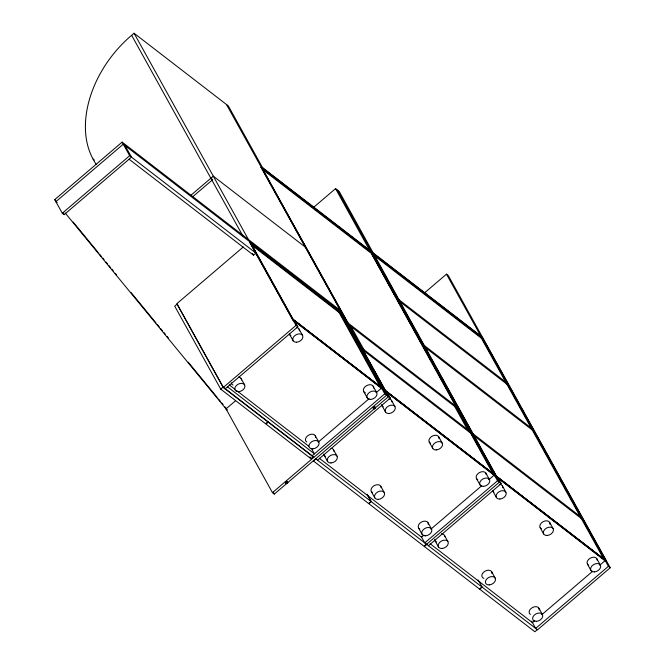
<?xml version="1.0" encoding="UTF-8"?>
<svg xmlns="http://www.w3.org/2000/svg" width="665" height="665" viewBox="0 0 665 665"><rect width="100%" height="100%" fill="white"/><g stroke="black" fill="none" stroke-linecap="round" stroke-linejoin="round"><path stroke-width="1" d="M262.442 168.528L262.85 168.187L228.353 105.951L134.081 33.25L130.98 35.893A96.866 67.589 -52.4 0 0 93.075 159.076L96.076 164.496M125.111 145.618L131.495 157.148L64.131 214.645L62.286 213.224L54.746 199.625L122.111 142.119L340.846 310.813M62.286 213.224L129.65 155.718L255.959 253.132L253.54 255.202L129.077 159.218M190.523 195.585L213.29 176.15L305.717 247.43M192.376 197.006L212.717 179.65M261.511 167.156L385.434 390.729L495.317 475.467L494.918 475.816L385.035 391.07L261.104 167.497L261.511 167.156L371.394 251.894L495.94 476.606L605.823 561.343L606.231 561.002L482.3 337.429L372.417 252.692L372.018 253.032L481.892 337.778L605.823 561.343M261.204 167.613L261.611 167.272L386.365 392.101L386.772 391.76L390.288 398.094L317.529 460.197M243.315 246.948L176.815 303.714L223.257 387.496L313.83 457.345M249.998 242.925L250.406 242.584L339.956 311.644L382.566 388.51L382.159 388.85L292.608 319.79L249.998 242.925L339.549 311.985L382.159 388.85M313.656 207.33L335.559 188.636L339.258 191.487L497.279 477.636L497.678 477.287L501.194 483.63L428.443 545.732M371.394 251.894L370.962 252.259L261.104 167.497M292.608 319.79L293.041 319.424L382.466 388.393L382.059 388.734M372.516 252.808L372.117 253.149L495.965 476.581L496.373 476.24L606.131 560.886L605.724 561.227L481.876 337.795L482.3 337.429M220.722 389.141L223.149 387.072L268.02 421.685L265.593 423.755L220.722 389.141L174.729 306.174L177.148 304.096L223.149 387.072M223.257 387.496L296.016 325.393L297.862 326.814L225.111 388.917M226.499 104.53L388.435 396.673L274.312 494.078L272.467 492.657L226.025 408.875L235.468 400.812M339.524 312.01L339.956 311.644M424.561 292.866L446.473 274.171L448.318 275.593L610.254 567.735L537.495 629.838L482.15 587.153L478.127 579.888M318.178 442.142L369.033 398.742M376.074 392.732L381.544 388.052L294.67 321.054M385.035 391.07L385.459 390.704L495.217 475.35L494.818 475.699M311.985 455.924L384.744 393.821L390.288 398.094M310.887 458.684L313.306 456.614L268.436 422.001L266.008 424.071L310.887 458.684L309.882 456.88M272.467 492.657L386.589 395.243L340.148 311.461M315.892 458.933L313.464 461.003L368.61 503.53L371.037 501.46L367.014 494.203M426.797 544.46L424.37 546.53L479.515 589.065L481.942 586.995L371.236 501.618L368.817 503.688L423.962 546.214L426.381 544.145M493.987 474.436L493.58 474.785L335.559 188.636M423.896 535.117L421.552 537.12L319.25 458.218M430.937 529.107L481.784 485.699M488.825 479.689L494.303 475.018L387.097 392.333M501.194 483.63L497.495 480.778L424.744 542.881L421.219 536.53M426.589 544.303L499.349 482.2L337.413 190.065M482.15 587.153L479.723 589.223L534.868 631.75L537.295 629.68M534.801 620.644L532.457 622.648L430.155 543.754M541.842 614.635L592.698 571.235M599.739 565.225L605.208 560.545L498.002 477.869M610.254 567.735L608.409 566.314L535.649 628.417L531.626 621.152M262.525 167.605L369.74 250.289M373.431 253.141L480.645 335.825M263.274 170.024L370.48 252.708M374.179 255.56L481.394 338.244M398.451 299.35L505.666 382.034M399.607 301.428L506.813 384.112M210.863 178.22L212.093 179.168M423.879 345.218L531.086 427.903M425.026 347.296L532.241 429.981M342.001 312.891L123.266 144.197L55.893 201.695L57.132 202.65M252.168 245.451L339.042 312.459M348.103 323.074L455.317 405.75M349.258 325.143L456.464 407.828M362.034 348.194L469.241 430.878M472.94 433.73L580.146 516.406M363.181 350.264L470.388 432.948M474.087 435.799L581.301 518.484M93.075 159.076L94.305 160.024M293.115 319.325L379.989 386.323M385.542 390.604L492.748 473.289M496.447 476.14L603.654 558.816M382.566 388.51L293.016 319.449L250.406 242.584M606.231 561.002L496.348 476.256L372.417 252.692M229.259 384.877L234.994 389.299M236.632 390.571L308.76 446.19M227.53 386.847L314.412 453.846L311.677 448.908M315.684 458.767L371.037 501.46M226.025 408.875L227.255 409.823M54.746 199.625L56.059 201.221M73.15 222.035L98.137 252.459M99.451 254.063L101.421 256.466M102.734 258.062L104.048 259.666M106.026 262.068L107.339 263.664M108.653 265.269L110.623 267.671M111.936 269.275L113.258 270.871M115.228 273.273L116.541 274.878M131.005 292.484L155.984 322.907M157.297 324.512L159.268 326.914M160.589 328.51L162.559 330.912M163.873 332.517L165.186 334.113M167.156 336.515L168.478 338.119M188.195 362.134L217.123 397.362M218.436 398.958L220.406 401.361M221.719 402.965L223.041 404.561M225.011 406.963L226.324 408.568M65.103 212.908L226.815 409.84M446.473 274.171L480.961 336.399L480.562 336.748L604.485 560.321L604.892 559.972L608.409 566.314M596.837 558.725L600.354 565.067M587.378 564.053L590.886 570.387M549.606 522.291L553.114 528.633M540.138 527.619L543.646 533.962M502.366 485.866L505.874 492.2M494.918 475.816L370.987 252.243L497.495 480.778M454.619 406.398L467.395 429.449M485.932 473.189L489.448 479.531M492.898 491.186L496.414 497.528M476.464 478.517L479.98 484.86M538.908 608.176L542.424 614.518M438.692 436.764L442.208 443.098M429.224 442.084L432.74 448.426M491.668 571.742L495.184 578.085M351.103 326.573L363.88 349.615M391.461 400.33L394.968 406.664M338.302 310.04L338.219 310.954L380.821 387.828L381.228 387.479L384.744 393.821M373.173 386.232L376.689 392.574M381.993 405.658L385.5 411.992M444.428 535.317L447.944 541.651M363.713 391.56L367.221 397.894M428.002 522.64L431.51 528.983M434.96 540.645L438.476 546.979M418.534 527.968L422.042 534.311M251.42 243.033L251.337 243.955L293.947 320.821L294.354 320.48L297.862 326.814M299.034 329.05L302.55 335.393M134.081 33.25L248.427 239.533M249.575 241.611L296.016 325.393M131.653 35.32L242.991 236.175M252.55 253.431L253.54 255.202M380.762 486.215L384.27 492.549M289.566 334.379L293.082 340.713M371.294 491.535L374.802 497.877M367.72 495.267L371.236 501.618M333.522 449.781L337.039 456.124M315.243 435.683L318.759 442.026M324.055 455.109L327.571 461.444M122.111 142.119L129.65 155.718M241.096 378.501L244.612 384.844M273.315 492.283L274.312 494.078M63.15 212.875L64.131 214.645M238.544 377.013A5.428 3.724 -29 0 1 241.445 379.989M232.95 384.993A5.428 3.724 -29 0 1 231.295 382.757M296.474 327.562A5.428 3.724 -29 0 1 299.333 330.954M290.888 335.542A5.428 3.724 -29 0 1 289.292 333.689M306.756 442.001A5.428 3.724 -29 0 1 308.992 434.935A5.428 3.724 -29 0 1 315.543 437.587M365.409 392.865A5.428 3.724 -29 0 1 363.913 388.244A5.428 3.724 -29 0 1 369.956 384.711A5.428 3.724 -29 0 1 373.481 388.136M499.806 484.369A5.428 3.724 -29 0 1 502.665 487.769M493.879 492.175A5.428 3.724 -29 0 1 492.624 490.496M588.691 565.217A5.428 3.724 -29 0 1 590.121 558.234A5.428 3.724 -29 0 1 597.187 560.204M541.451 528.783A5.428 3.724 -29 0 1 543.13 521.668A5.428 3.724 -29 0 1 549.905 524.195M441.394 533.787A5.428 3.724 -29 0 1 444.777 536.796M436.656 541.95A5.428 3.724 -29 0 1 434.627 539.564M530.421 614.493A5.428 3.724 -29 0 1 532.657 607.428A5.428 3.724 -29 0 1 539.207 610.079M483.896 578.384A5.428 3.724 -29 0 1 482.408 573.762A5.428 3.724 -29 0 1 488.451 570.221A5.428 3.724 -29 0 1 491.967 573.646M388.9 398.834A5.428 3.724 -29 0 1 391.801 401.81M383.306 406.814A5.428 3.724 -29 0 1 381.652 404.578M477.786 479.681A5.428 3.724 -29 0 1 479.216 472.699A5.428 3.724 -29 0 1 486.281 474.677M430.546 443.247A5.428 3.724 -29 0 1 432.217 436.132A5.428 3.724 -29 0 1 439 438.667M330.962 448.285A5.428 3.724 -29 0 1 333.872 451.261M325.376 456.273A5.428 3.724 -29 0 1 323.722 454.029M419.848 529.132A5.428 3.724 -29 0 1 421.519 522.017A5.428 3.724 -29 0 1 428.302 524.544M372.616 492.699A5.428 3.724 -29 0 1 374.038 485.724A5.428 3.724 -29 0 1 381.103 487.694M373.788 408.293A1.089 0.748 -29 0 0 375.018 406.988A1.089 0.748 -29 0 0 373.314 407.088A1.089 0.748 -29 0 0 373.788 408.293M374.112 408.867A1.089 0.748 -29 0 0 375.334 407.562A1.089 0.748 -29 0 0 373.63 407.662A1.089 0.748 -29 0 0 374.112 408.867M286.216 483.048A1.089 0.748 -29 0 0 287.446 481.743A1.089 0.748 -29 0 0 285.734 481.842A1.089 0.748 -29 0 0 286.216 483.048M286.532 483.621A1.089 0.748 -29 0 0 287.762 482.316A1.089 0.748 -29 0 0 286.058 482.416A1.089 0.748 -29 0 0 286.532 483.621M238.627 391.685A5.428 3.724 -29 0 0 244.77 385.168A5.428 3.724 -29 0 0 236.241 385.658A5.428 3.724 -29 0 0 238.627 391.685M296.557 342.234A5.428 3.724 -29 0 0 302.708 335.717A5.428 3.724 -29 0 0 294.171 336.207A5.428 3.724 -29 0 0 296.557 342.234M312.766 448.867A5.428 3.724 -29 0 0 318.917 442.35A5.428 3.724 -29 0 0 310.38 442.84A5.428 3.724 -29 0 0 312.766 448.867M370.704 399.416A5.428 3.724 -29 0 0 376.847 392.899A5.428 3.724 -29 0 0 368.319 393.389A5.428 3.724 -29 0 0 370.704 399.416M499.889 499.041A5.428 3.724 -29 0 0 506.04 492.532A5.428 3.724 -29 0 0 497.503 493.014A5.428 3.724 -29 0 0 499.889 499.041M594.369 571.908A5.428 3.724 -29 0 0 600.512 565.391A5.428 3.724 -29 0 0 591.983 565.882A5.428 3.724 -29 0 0 594.369 571.908M547.129 535.475A5.428 3.724 -29 0 0 553.272 528.966A5.428 3.724 -29 0 0 544.743 529.448A5.428 3.724 -29 0 0 547.129 535.475M441.959 548.492A5.428 3.724 -29 0 0 448.102 541.983A5.428 3.724 -29 0 0 439.573 542.474A5.428 3.724 -29 0 0 441.959 548.492M536.431 621.359A5.428 3.724 -29 0 0 542.582 614.842A5.428 3.724 -29 0 0 534.045 615.333A5.428 3.724 -29 0 0 536.431 621.359M489.191 584.926A5.428 3.724 -29 0 0 495.342 578.417A5.428 3.724 -29 0 0 486.813 578.899A5.428 3.724 -29 0 0 489.191 584.926M388.983 413.514A5.428 3.724 -29 0 0 395.126 406.997A5.428 3.724 -29 0 0 386.598 407.487A5.428 3.724 -29 0 0 388.983 413.514M483.463 486.373A5.428 3.724 -29 0 0 489.606 479.856A5.428 3.724 -29 0 0 481.078 480.346A5.428 3.724 -29 0 0 483.463 486.373M436.223 449.939A5.428 3.724 -29 0 0 442.366 443.43A5.428 3.724 -29 0 0 433.838 443.912A5.428 3.724 -29 0 0 436.223 449.939M331.045 462.965A5.428 3.724 -29 0 0 337.197 456.448A5.428 3.724 -29 0 0 328.66 456.938A5.428 3.724 -29 0 0 331.045 462.965M425.525 535.824A5.428 3.724 -29 0 0 431.668 529.315A5.428 3.724 -29 0 0 423.14 529.797A5.428 3.724 -29 0 0 425.525 535.824M378.285 499.39A5.428 3.724 -29 0 0 384.428 492.881A5.428 3.724 -29 0 0 375.9 493.363A5.428 3.724 -29 0 0 378.285 499.39"/></g></svg>
